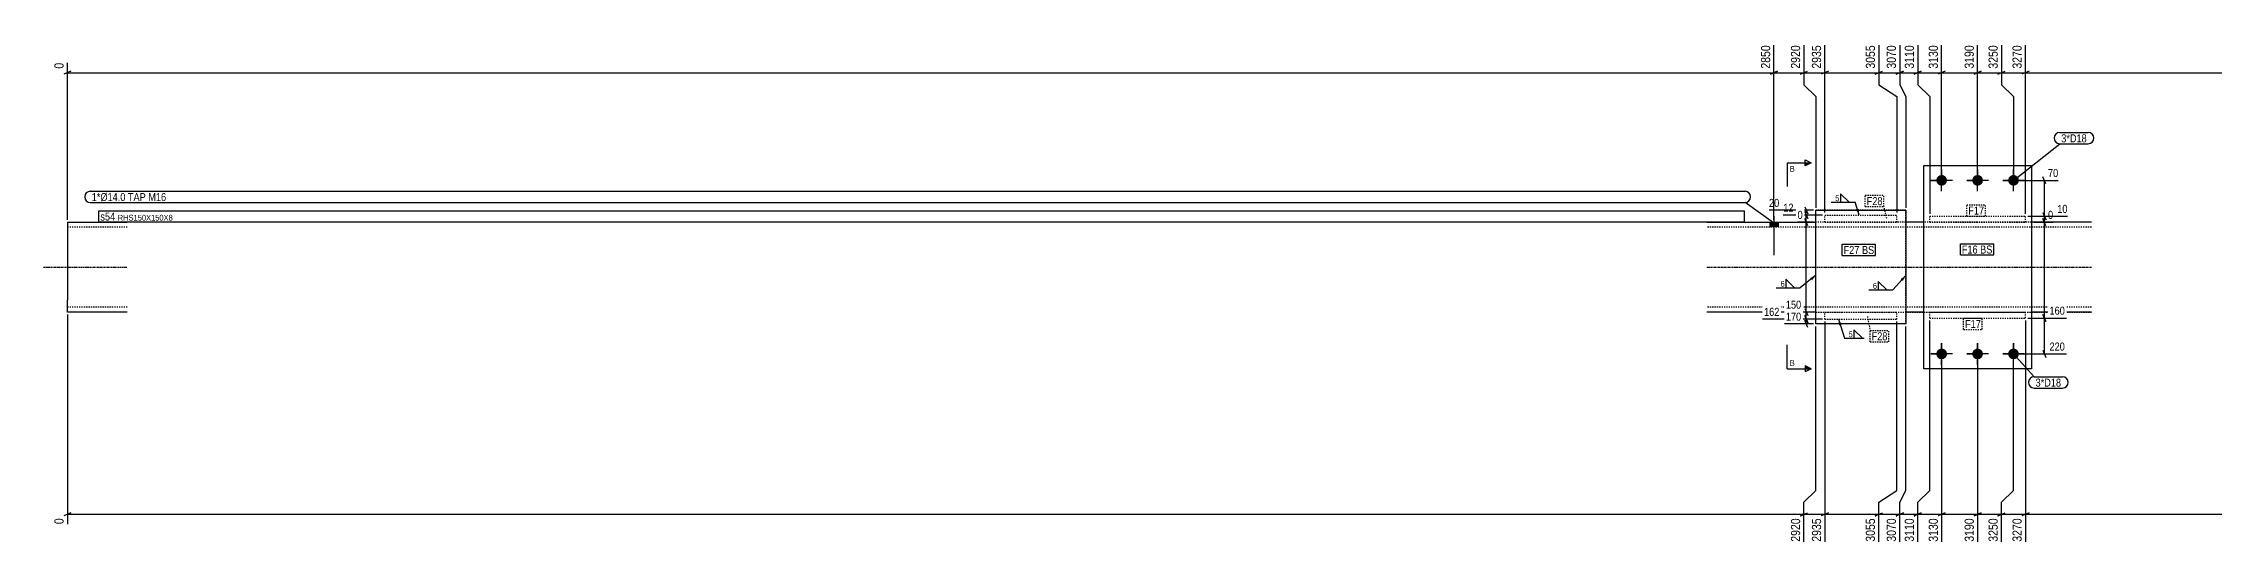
# Model space of a CAD drawing. Header units: millimetres. Extents: x 26 to 42810, y 6 to 1552.
# Drawn here: x 29876 to 33500, y 6 to 842 of the extents above; entities that cross this region are included whole.
import ezdxf

# ---------------------------------------------------------------- set-up
doc = ezdxf.new("R2010")
doc.units = ezdxf.units.MM
doc.linetypes.add('DXK_LINE_DOT2', pattern=[3.9198, 1.9599, -1.9599])
doc.linetypes.add('DXK_LINE_DOT3', pattern=[5.9187, 2.979, -0.9799, 0.9799, -0.9799])
for name, color, linetype in [('MÅLSÆTNING', 7, 'Continuous'), ('STÅL', 7, 'Continuous'), ('TEKST', 7, 'Continuous')]:
    doc.layers.add(name, color=color, linetype=linetype)
doc.styles.add('Arial', font='ARIAL.TTF', dxfattribs={"height": 0.2})
doc.styles.add('Arial Narrow', font='ARIALN.TTF', dxfattribs={"height": 0.2})

msp = doc.modelspace()

# ---------------------------------------------------------------- hatches: boundary and pattern name
at = {"layer": 'STÅL', "linetype": 'Continuous'}
for points in [[(33046, 604.3, -1), (33046, 622.3, -1)], [(33106, 604.3, -1), (33106, 622.3, -1)], [(33166, 604.3, -1), (33166, 622.3, -1)], [(32773, 543.3), (32759, 543.3), (32759, 535.3), (32773, 535.3)], [(33046, 314.3, -1), (33046, 332.3, -1)], [(33106, 314.3, -1), (33106, 332.3, -1)], [(33166, 314.3, -1), (33166, 332.3, -1)]]:
    msp.add_hatch(color=96, dxfattribs=at).paths.add_polyline_path(points)
at = {"layer": 'TEKST', "linetype": 'Continuous'}
for points in [[(32826.6, 450.3), (32836, 454.6), (32829.7, 446.4)], [(32826.6, 450.3), (32836, 454.6), (32829.7, 446.4)], [(32977.4, 448.4), (32986, 454.1), (32981.1, 445)], [(32977.4, 448.4), (32986, 454.1), (32981.1, 445)]]:
    msp.add_hatch(color=3, dxfattribs=at).paths.add_polyline_path(points)

# ---------------------------------------------------------------- linework, layer by layer
at = {"layer": 'MÅLSÆTNING', "color": 7, "linetype": 'Continuous'}
for p, q in [((32816, 838.9), (32816, 773.1)), ((32851, 559.3), (32851, 838.9)), ((32941, 838.9), (32941, 773.1)), ((32976, 838.9), (32976, 773.1)), ((33006, 838.9), (33006, 773.1)), ((33046, 617.3), (33046, 838.9)), ((33106, 617.3), (33106, 838.9)), ((33146, 838.9), (33146, 773.1)), ((33186, 557.3), (33186, 838.9)), ((33186, 557.3), (33186, 838.9)), ((29916, 547.3), (29916, 809.6)), ((29922, 795.5), (29910, 790.7)), ((29916, 793.1), (32766, 793.1)), ((32760, 790.7), (32772, 795.5)), ((32810, 790.7), (32822, 795.5)), ((32816, 773.1), (32836, 753.1)), ((32816, 773.1), (32836, 753.1)), ((32857, 795.5), (32845, 790.7)), ((32935, 790.7), (32947, 795.5)), ((32941, 773.1), (32971, 753.1)), ((32941, 773.1), (32971, 753.1)), ((32982, 795.5), (32970, 790.7)), ((32976, 773.1), (32986, 753.1)), ((32976, 773.1), (32986, 753.1)), ((33012, 795.5), (33000, 790.7)), ((33006, 773.1), (33026, 753.1)), ((33006, 773.1), (33026, 753.1)), ((33052, 795.5), (33040, 790.7)), ((33100, 790.7), (33112, 795.5)), ((33140, 790.7), (33152, 795.5)), ((33146, 793.1), (33186, 793.1)), ((33146, 773.1), (33166, 753.1)), ((33146, 773.1), (33166, 753.1)), ((33192, 795.5), (33180, 790.7)), ((33192, 795.5), (33180, 790.7)), ((33186, 793.1), (36939.5, 793.1)), ((32836, 753.1), (32836, 567.3)), ((32836, 753.1), (32836, 567.3)), ((32971, 753.1), (32971, 559.3)), ((32971, 753.1), (32971, 559.3)), ((32986, 753.1), (32986, 567.3)), ((32986, 753.1), (32986, 567.3)), ((33026, 753.1), (33026, 557.3)), ((33026, 753.1), (33026, 557.3)), ((33166, 753.1), (33166, 617.3)), ((33166, 753.1), (33166, 617.3)), ((33220, 607.3), (33215.2, 619.3)), ((33170, 613.3), (33240.7, 613.3)), ((32847, 555.3), (32781.5, 555.3)), ((32817.5, 561.3), (32822.3, 549.3)), ((32822.3, 537.3), (32817.5, 549.3)), ((32819.9, 555.3), (32819.9, 563.3)), ((32819.9, 543.3), (32819.9, 555.3)), ((33220, 537.3), (33215.2, 549.3)), ((32832, 543.3), (32805.4, 543.3)), ((33200, 543.3), (33232.1, 543.3)), ((32817.5, 399.3), (32822.3, 387.3)), ((29916, 389.3), (29916, 38.9)), ((32847, 381.3), (32746.9, 381.3)), ((32832, 393.3), (32783.3, 393.3)), ((32832, 373.3), (32783.3, 373.3)), ((32822.3, 375.3), (32817.5, 387.3)), ((32819.9, 381.3), (32819.9, 393.3)), ((32836, 95.4), (32836, 369.3)), ((32836, 95.4), (32836, 369.3)), ((32851, 377.3), (32851, 9.6)), ((32851, 377.3), (32851, 9.6)), ((32971, 95.4), (32971, 377.3)), ((32971, 95.4), (32971, 377.3)), ((32986, 95.4), (32986, 369.3)), ((32986, 95.4), (32986, 369.3)), ((33026, 95.4), (33026, 379.3)), ((33026, 95.4), (33026, 379.3)), ((33186, 379.3), (33186, 9.6)), ((33190, 383.3), (33254.3, 383.3)), ((33220, 377.3), (33215.2, 389.3)), ((33217.6, 323.3), (33217.6, 383.3)), ((33215.2, 329.3), (33220, 317.3)), ((33046, 319.3), (33046, 9.6)), ((33106, 319.3), (33106, 9.6)), ((33166, 95.4), (33166, 319.3)), ((33166, 95.4), (33166, 319.3)), ((33170, 323.3), (33254.3, 323.3)), ((32816, 75.4), (32836, 95.4)), ((32816, 75.4), (32836, 95.4)), ((32816, 9.6), (32816, 75.4)), ((32941, 75.4), (32971, 95.4)), ((32941, 75.4), (32971, 95.4)), ((32941, 9.6), (32941, 75.4)), ((32976, 75.4), (32986, 95.4)), ((32976, 75.4), (32986, 95.4)), ((32976, 9.6), (32976, 75.4)), ((33006, 75.4), (33026, 95.4)), ((33006, 75.4), (33026, 95.4)), ((33006, 9.6), (33006, 75.4)), ((33146, 75.4), (33166, 95.4)), ((33146, 75.4), (33166, 95.4)), ((33146, 9.6), (33146, 75.4)), ((29922, 57.8), (29910, 53)), ((29916, 55.4), (32816, 55.4)), ((32810, 53), (32822, 57.8)), ((32857, 57.8), (32845, 53)), ((32857, 57.8), (32845, 53)), ((32851, 55.4), (32941, 55.4)), ((32935, 53), (32947, 57.8)), ((32982, 57.8), (32970, 53)), ((33012, 57.8), (33000, 53)), ((33052, 57.8), (33040, 53)), ((33112, 57.8), (33100, 53)), ((33106, 55.4), (33146, 55.4)), ((33140, 53), (33152, 57.8)), ((33192, 57.8), (33180, 53))]:
    msp.add_line(p, q, dxfattribs=at)
at = {"layer": 'STÅL', "color": 7, "linetype": 'DXK_LINE_DOT2'}
for p, q in [((33016, 298.3), (33016, 638.3)), ((33016, 638.3), (33196, 638.3)), ((33196, 638.3), (33196, 298.3)), ((32986, 563.3), (32836, 563.3)), ((32836, 373.3), (32836, 563.3)), ((32851, 543.3), (32851, 555.3)), ((32851, 555.3), (32971, 555.3)), ((32971, 543.3), (32971, 555.3)), ((32986, 373.3), (32986, 563.3)), ((33026, 543.3), (33026, 553.3)), ((33026, 553.3), (33186, 553.3)), ((33186, 543.3), (33186, 553.3)), ((30016, 535.3), (29916, 535.3)), ((29916, 530.9), (29916, 523.3)), ((33296, 535.3), (32654, 535.3)), ((32986, 543.3), (32836, 543.3)), ((32851, 543.3), (32971, 543.3)), ((33196, 543.3), (33016, 543.3)), ((33026, 543.3), (33186, 543.3)), ((29916, 405.6), (29916, 413.3)), ((29916, 402.2), (29916, 405.6)), ((29916, 401.3), (29916, 402.2)), ((30016, 401.3), (29916, 401.3)), ((29916, 399.1), (29916, 401.3)), ((33296, 401.3), (32654, 401.3)), ((32836, 393.3), (33296, 393.3)), ((32986, 373.3), (32836, 373.3)), ((32851, 381.3), (32851, 393.3)), ((32851, 393.3), (32971, 393.3)), ((32851, 381.3), (32971, 381.3)), ((32971, 381.3), (32971, 393.3)), ((33026, 383.3), (33026, 393.3)), ((33026, 393.3), (33186, 393.3)), ((33026, 383.3), (33186, 383.3)), ((33186, 383.3), (33186, 393.3)), ((33196, 298.3), (33016, 298.3))]:
    msp.add_line(p, q, dxfattribs=at)
at = {"layer": 'STÅL', "color": 2, "linetype": 'Continuous'}
for p, q in [((33016, 298.3), (33016, 638.3)), ((33016, 638.3), (33196, 638.3)), ((33196, 638.3), (33196, 298.3)), ((32836, 373.3), (32836, 563.3)), ((32836, 563.3), (32986, 563.3)), ((32986, 563.3), (32986, 373.3)), ((29916, 543.3), (29916, 413.3)), ((29916, 543.3), (30016, 543.3)), ((32654, 543.3), (32836, 543.3)), ((33016, 543.3), (32986, 543.3)), ((33296, 543.3), (33196, 543.3)), ((29916, 399.1), (29916, 413.3)), ((29916, 393.3), (29916, 399.1)), ((30016, 393.3), (29916, 393.3)), ((32836, 393.3), (32654, 393.3)), ((32986, 373.3), (32836, 373.3)), ((33016, 393.3), (32986, 393.3)), ((33296, 393.3), (33196, 393.3)), ((33196, 298.3), (33016, 298.3))]:
    msp.add_line(p, q, dxfattribs=at)
at = {"layer": 'STÅL', "color": 96, "linetype": 'Continuous'}
for p, q in [((33046, 631.3), (33046, 619.3)), ((33046, 595.3), (33046, 631.3)), ((33106, 631.3), (33106, 619.3)), ((33106, 595.3), (33106, 631.3)), ((33166, 631.3), (33166, 619.3)), ((33166, 595.3), (33166, 631.3)), ((33028, 613.3), (33040, 613.3)), ((33064, 613.3), (33028, 613.3)), ((33046, 595.3), (33046, 607.3)), ((33064, 613.3), (33052, 613.3)), ((33088, 613.3), (33100, 613.3)), ((33124, 613.3), (33088, 613.3)), ((33106, 595.3), (33106, 607.3)), ((33124, 613.3), (33112, 613.3)), ((33148, 613.3), (33160, 613.3)), ((33184, 613.3), (33148, 613.3)), ((33166, 595.3), (33166, 607.3)), ((33184, 613.3), (33172, 613.3)), ((32766, 553.3), (32766, 488.3)), ((32759, 543.3), (32759, 535.3)), ((32773, 543.3), (32773, 535.3)), ((33046, 341.3), (33046, 329.3)), ((33046, 305.3), (33046, 341.3)), ((33106, 341.3), (33106, 329.3)), ((33106, 305.3), (33106, 341.3)), ((33166, 341.3), (33166, 329.3)), ((33166, 305.3), (33166, 341.3)), ((33028, 323.3), (33040, 323.3)), ((33064, 323.3), (33028, 323.3)), ((33046, 305.3), (33046, 317.3)), ((33064, 323.3), (33052, 323.3)), ((33088, 323.3), (33100, 323.3)), ((33124, 323.3), (33088, 323.3)), ((33106, 305.3), (33106, 317.3)), ((33124, 323.3), (33112, 323.3)), ((33148, 323.3), (33160, 323.3)), ((33184, 323.3), (33148, 323.3)), ((33166, 305.3), (33166, 317.3)), ((33184, 323.3), (33172, 323.3))]:
    msp.add_line(p, q, dxfattribs=at)
at = {"layer": 'STÅL', "color": 7, "linetype": 'DXK_LINE_DOT3'}
for p, q in [((29876, 468.3), (30016, 468.3)), ((32654, 468.3), (33296, 468.3))]:
    msp.add_line(p, q, dxfattribs=at)
at = {"layer": 'TEKST', "color": 3, "linetype": 'Continuous'}
msp.add_line((32986, 454.1), (32964.2, 430.3), dxfattribs=at)
msp.add_line((32986, 454.1), (32964.2, 430.3), dxfattribs=at)

# ---------------------------------------------------------------- wipeouts: each hides what was drawn before it
at = {"color": 0}
for points in [[(33288.3, 676.8), (33288.3, 690.8), (33245.7, 690.8), (33245.7, 676.8)], [(32715.2, 578.7), (32715.2, 592.7), (29956.7, 592.7), (29956.7, 578.7)], [(32908.7, 490.2), (32908.7, 504.2), (32882.2, 504.2), (32882.2, 490.2)], [(33106, 491), (33106, 505), (33079.6, 505), (33079.6, 491)], [(32783.7, 434.9), (32783.7, 446.5), (32776, 446.5), (32776, 434.9)], [(32938, 431.5), (32938, 443.1), (32930.3, 443.1), (32930.3, 431.5)]]:
    msp.add_wipeout(points, dxfattribs=at).dxf.layer = 'TEKST'
at = {"color": 0, "linetype": 'Continuous'}
for points in [[(32800.9, 627.8), (32800.9, 637.8), (32792, 637.8), (32792, 627.8)], [(32800.9, 303.4), (32800.9, 313.4), (32792, 313.4), (32792, 303.4)]]:
    msp.add_wipeout(points, dxfattribs=at).dxf.layer = 'TEKST'

# ---------------------------------------------------------------- next in the draw order: hatches: boundary and pattern name
at = {"layer": 'TEKST', "linetype": 'Continuous'}
for points in [[(32818, 637.8), (32818, 642.8), (32828, 642.8)], [(32818, 298.4), (32818, 303.4), (32828, 298.4)]]:
    msp.add_hatch(color=30, dxfattribs=at).paths.add_polyline_path(points)

# ---------------------------------------------------------------- next in the draw order: linework, layer by layer
at = {"layer": 'TEKST', "color": 7, "linetype": 'Continuous'}
for p, q in [((32788, 642.8), (32828, 642.8)), ((32788, 298.4), (32788, 338.4)), ((32788, 298.4), (32828, 298.4))]:
    msp.add_line(p, q, dxfattribs=at)
at = {"layer": 'TEKST', "color": 30, "linetype": 'Continuous'}
for p, q in [((32818, 637.8), (32818, 647.8)), ((32818, 647.8), (32828, 642.8)), ((32828, 642.8), (32818, 637.8)), ((32828, 298.4), (32818, 303.4)), ((32818, 303.4), (32818, 293.4)), ((32828, 298.4), (32818, 293.4))]:
    msp.add_line(p, q, dxfattribs=at)
at = {"layer": 'TEKST', "color": 3, "linetype": 'Continuous'}
for p, q in [((32954.3, 430.3), (32940.1, 444.5)), ((32940.1, 444.5), (32940.1, 430.3)), ((32924.1, 430.3), (32964.2, 430.3)), ((32940.1, 430.3), (32954.3, 430.3))]:
    msp.add_line(p, q, dxfattribs=at)

# ---------------------------------------------------------------- next in the draw order: texts
at = {"layer": 'TEKST', "color": 3, "linetype": 'Continuous', "style": 'Arial'}
for p in [(32792, 627.8), (32792, 303.4)]:
    msp.add_text('B', height=9.55, dxfattribs=at).set_placement(p)
at = {"layer": 'TEKST', "color": 3, "style": 'Arial Narrow'}
for p in [(32776.8, 435.7), (32931.1, 432.3)]:
    msp.add_text('6', height=9.54, dxfattribs=at).set_placement(p)

# ---------------------------------------------------------------- next in the draw order: wipeouts: each hides what was drawn before it
at = {"color": 0, "linetype": 'Continuous'}
for points in [[(33182.8, 842.1), (33160.4, 842.1), (33160.4, 796.7), (33182.8, 796.7)], [(29912.8, 812.8), (29890.4, 812.8), (29890.4, 796.7), (29912.8, 796.7)], [(32801.3, 558.1), (32801.3, 577.7), (32778.7, 577.7), (32778.7, 558.1)], [(32814.2, 396.1), (32814.2, 415.7), (32783, 415.7), (32783, 396.1)], [(33254.5, 386.1), (33254.5, 405.7), (33223.3, 405.7), (33223.3, 386.1)], [(33254.5, 326.1), (33254.5, 345.7), (33223.3, 345.7), (33223.3, 326.1)], [(29912.8, 51.8), (29890.4, 51.8), (29890.4, 35.6), (29912.8, 35.6)], [(32812.8, 51.8), (32790.4, 51.8), (32790.4, 6.4), (32812.8, 6.4)], [(32937.8, 51.8), (32915.4, 51.8), (32915.4, 6.4), (32937.8, 6.4)], [(33142.8, 51.8), (33120.4, 51.8), (33120.4, 6.4), (33142.8, 6.4)]]:
    msp.add_wipeout(points, dxfattribs=at).dxf.layer = 'MÅLSÆTNING'
at = {"color": 0}
for points in [[(33288.3, 676.8), (33288.3, 690.8), (33245.7, 690.8), (33245.7, 676.8)], [(32715.2, 578.7), (32715.2, 592.7), (29956.7, 592.7), (29956.7, 578.7)], [(32947.2, 571.9), (32947.2, 585.9), (32920.8, 585.9), (32920.8, 571.9)], [(33116.8, 556.1), (33116.8, 570.1), (33090.4, 570.1), (33090.4, 556.1)], [(32908.7, 490.2), (32908.7, 504.2), (32882.2, 504.2), (32882.2, 490.2)], [(33106, 491), (33106, 505), (33079.6, 505), (33079.6, 491)], [(33111.5, 366.6), (33111.5, 380.6), (33085.1, 380.6), (33085.1, 366.6)], [(32897.5, 350.6), (32897.5, 362.2), (32889.8, 362.2), (32889.8, 350.6)]]:
    msp.add_wipeout(points, dxfattribs=at).dxf.layer = 'TEKST'

# ---------------------------------------------------------------- next in the draw order: hatches: boundary and pattern name
at = {"layer": 'TEKST', "linetype": 'Continuous'}
msp.add_hatch(color=3, dxfattribs=at).paths.add_polyline_path([(32874.4, 371), (32873.9, 381.3), (32879.2, 372.4)])
msp.add_hatch(color=3, dxfattribs=at).paths.add_polyline_path([(32874.4, 371), (32873.9, 381.3), (32879.2, 372.4)])

# ---------------------------------------------------------------- next in the draw order: linework, layer by layer
at = {"layer": 'MÅLSÆTNING', "color": 7, "linetype": 'Continuous'}
for p, q in [((33146, 838.9), (33146, 773.1)), ((33140, 790.7), (33152, 795.5)), ((32832, 563.3), (32757.7, 563.3)), ((32847, 555.3), (32781.5, 555.3)), ((32817.5, 569.3), (32822.3, 557.3)), ((32822.3, 549.3), (32817.5, 561.3)), ((32822.3, 537.3), (32817.5, 549.3)), ((32832, 543.3), (32805.4, 543.3)), ((32819.9, 393.3), (32819.9, 543.3)), ((33217.6, 383.3), (33217.6, 543.3)), ((32817.5, 399.3), (32822.3, 387.3)), ((32847, 381.3), (32746.9, 381.3)), ((32832, 393.3), (32783.3, 393.3)), ((32817.5, 387.3), (32822.3, 375.3)), ((32822.3, 367.3), (32817.5, 379.3)), ((32819.9, 373.3), (32819.9, 381.3)), ((33190, 383.3), (33254.3, 383.3)), ((33215.2, 389.3), (33220, 377.3)), ((33106, 319.3), (33106, 9.6)), ((32816, 9.6), (32816, 75.4)), ((32941, 9.6), (32941, 75.4)), ((33146, 9.6), (33146, 75.4)), ((32810, 53), (32822, 57.8)), ((32816, 55.4), (32851, 55.4)), ((32935, 53), (32947, 57.8)), ((32941, 55.4), (32976, 55.4)), ((33100, 53), (33112, 57.8)), ((33140, 53), (33152, 57.8)), ((33146, 55.4), (33186, 55.4))]:
    msp.add_line(p, q, dxfattribs=at)
at = {"layer": 'TEKST', "color": 7, "linetype": 'Continuous'}
for p, q in [((33243.3, 693.2), (33290.7, 693.2)), ((33243.3, 674.4), (33290.7, 674.4)), ((29954.3, 595.1), (32717.6, 595.1)), ((29954.3, 576.3), (32717.6, 576.3)), ((33077.2, 488.6), (33077.2, 507.4)), ((32879.8, 487.8), (32879.8, 506.6))]:
    msp.add_line(p, q, dxfattribs=at)
at = {"layer": 'TEKST', "color": 3, "linetype": 'Continuous'}
for p, q in [((32800, 433.7), (32785.7, 448)), ((32785.7, 448), (32785.7, 433.7)), ((32836, 454.6), (32809.9, 433.7)), ((32836, 454.6), (32809.9, 433.7)), ((32769.8, 433.7), (32809.9, 433.7)), ((32785.7, 433.7), (32800, 433.7)), ((32873.9, 381.3), (32883.6, 349.4)), ((32873.9, 381.3), (32883.6, 349.4)), ((32913.8, 349.4), (32899.6, 363.7)), ((32899.6, 363.7), (32899.6, 349.4)), ((32883.6, 349.4), (32916.7, 349.4)), ((32899.6, 349.4), (32913.8, 349.4))]:
    msp.add_line(p, q, dxfattribs=at)
at = {"layer": 'TEKST', "color": 7, "linetype": 'Continuous'}
for centre, start, end in [((33243.3, 683.8), 90, 270), ((33290.7, 683.8), 270, 90), ((29954.3, 585.7), 90, 270), ((32717.6, 585.7), 270, 90)]:
    msp.add_arc(centre, 9.4, start, end, dxfattribs=at)

# ---------------------------------------------------------------- next in the draw order: texts
at = {"layer": 'MÅLSÆTNING', "color": 3, "linetype": 'Continuous', "style": 'Arial Narrow'}
for s, height, p in [('3270', 15.27, (33179.6, 799.9)), ('0', 15.3, (29909.6, 799.9)), ('0', 15.3, (29909.6, 38.9)), ('2920', 15.27, (32809.6, 9.6)), ('3055', 15.27, (32934.6, 9.6)), ('3250', 15.27, (33139.6, 9.6))]:
    msp.add_text(s, height=height, rotation=90.0002, dxfattribs=at).set_placement(p)
for s, p in [('12', (32781.5, 560.9)), ('150', (32785.8, 398.9)), ('160', (33226.1, 388.9)), ('220', (33226.1, 328.9))]:
    msp.add_text(s, height=13.36, dxfattribs=at).set_placement(p)
at = {"layer": 'TEKST', "color": 3, "style": 'Arial Narrow'}
for s, height, p in [('3*D18', 13.36, (33245.7, 676.8)), ('1*Ø14.0 TAP M16', 13.362, (29956.7, 578.7)), ('5', 9.54, (32890.6, 351.4))]:
    msp.add_text(s, height=height, dxfattribs=at).set_placement(p)

# ---------------------------------------------------------------- next in the draw order: wipeouts: each hides what was drawn before it
at = {"color": 0}
for points in [[(32947.2, 571.9), (32947.2, 585.9), (32920.8, 585.9), (32920.8, 571.9)], [(33116.8, 556.1), (33116.8, 570.1), (33090.4, 570.1), (33090.4, 556.1)], [(32933.3, 490.2), (32933.3, 504.2), (32912.9, 504.2), (32912.9, 490.2)], [(33130.6, 491), (33130.6, 505), (33110.2, 505), (33110.2, 491)], [(33111.5, 366.6), (33111.5, 380.6), (33085.1, 380.6), (33085.1, 366.6)]]:
    msp.add_wipeout(points, dxfattribs=at).dxf.layer = 'TEKST'

# ---------------------------------------------------------------- next in the draw order: hatches: boundary and pattern name
at = {"layer": 'TEKST', "linetype": 'Continuous'}
msp.add_hatch(color=3, dxfattribs=at).paths.add_polyline_path([(32907.7, 565.6), (32908.5, 555.3), (32902.9, 564)])
msp.add_hatch(color=3, dxfattribs=at).paths.add_polyline_path([(32907.7, 565.6), (32908.5, 555.3), (32902.9, 564)])

# ---------------------------------------------------------------- next in the draw order: linework, layer by layer
at = {"layer": 'TEKST', "color": 7, "linetype": 'DXK_LINE_DOT2'}
for p, q in [((32918.4, 588.3), (32949.6, 588.3)), ((32918.4, 569.5), (32918.4, 588.3)), ((32949.6, 569.5), (32949.6, 588.3)), ((32918.4, 569.5), (32949.6, 569.5)), ((32954.4, 549.4), (32949.6, 569.5)), ((33088, 572.5), (33119.2, 572.5)), ((33088, 553.7), (33088, 572.5)), ((33088, 553.7), (33119.2, 553.7)), ((33119.2, 553.7), (33119.2, 572.5)), ((33082.5, 383.3), (33082.7, 383)), ((33082.7, 383), (33113.9, 383)), ((33082.7, 364.2), (33082.7, 383)), ((33082.7, 364.2), (33113.9, 364.2)), ((33113.9, 364.2), (33113.9, 383))]:
    msp.add_line(p, q, dxfattribs=at)
at = {"layer": 'TEKST', "color": 3, "linetype": 'Continuous'}
msp.add_line((32908.5, 555.3), (32901.3, 576.6), dxfattribs=at)
msp.add_line((32908.5, 555.3), (32901.3, 576.6), dxfattribs=at)

# ---------------------------------------------------------------- next in the draw order: texts
at = {"layer": 'TEKST', "color": 3, "style": 'Arial Narrow'}
for s, p in [('F28', (32920.8, 571.9)), ('F17', (33090.4, 556.1)), ('F17', (33085.1, 366.6))]:
    msp.add_text(s, height=13.36, dxfattribs=at).set_placement(p)

# ---------------------------------------------------------------- next in the draw order: wipeouts: each hides what was drawn before it
at = {"color": 0, "linetype": 'Continuous'}
for points in [[(32777.5, 566.1), (32777.5, 585.7), (32754.9, 585.7), (32754.9, 566.1)], [(32816.7, 546.1), (32816.7, 565.7), (32802.6, 565.7), (32802.6, 546.1)], [(33234.9, 546.1), (33234.9, 565.7), (33220.8, 565.7), (33220.8, 546.1)], [(32777.8, 384.1), (32777.8, 403.7), (32746.6, 403.7), (32746.6, 384.1)], [(32847.8, 51.8), (32825.4, 51.8), (32825.4, 6.4), (32847.8, 6.4)], [(32972.8, 51.8), (32950.4, 51.8), (32950.4, 6.4), (32972.8, 6.4)], [(33182.8, 51.8), (33160.4, 51.8), (33160.4, 6.4), (33182.8, 6.4)]]:
    msp.add_wipeout(points, dxfattribs=at).dxf.layer = 'MÅLSÆTNING'
at = {"color": 0}
for points in [[(29995.9, 546.1), (29995.9, 560.1), (29971.1, 560.1), (29971.1, 546.1)], [(32933.3, 490.2), (32933.3, 504.2), (32912.9, 504.2), (32912.9, 490.2)], [(33130.6, 491), (33130.6, 505), (33110.2, 505), (33110.2, 491)], [(32955.4, 346.1), (32955.4, 360.1), (32929, 360.1), (32929, 346.1)]]:
    msp.add_wipeout(points, dxfattribs=at).dxf.layer = 'TEKST'

# ---------------------------------------------------------------- next in the draw order: linework, layer by layer
at = {"layer": 'MÅLSÆTNING', "color": 7, "linetype": 'Continuous'}
for p, q in [((32766, 547.3), (32766, 838.9)), ((33217.6, 553.3), (33217.6, 613.3)), ((33190, 553.3), (33256.1, 553.3)), ((33215.2, 559.3), (33220, 547.3)), ((33220, 537.3), (33215.2, 549.3)), ((33217.6, 543.3), (33217.6, 553.3)), ((33200, 543.3), (33232.1, 543.3)), ((33186, 379.3), (33186, 9.6)), ((32976, 9.6), (32976, 75.4)), ((32970, 53), (32982, 57.8)), ((32976, 55.4), (33006, 55.4)), ((33192, 57.8), (33180, 53)), ((33186, 55.4), (36871, 55.4))]:
    msp.add_line(p, q, dxfattribs=at)
at = {"layer": 'TEKST', "color": 7, "linetype": 'Continuous'}
for p, q in [((32788, 642.8), (32788, 602.8)), ((32765.2, 542.3), (32717.6, 576.3)), ((33077.2, 507.4), (33133, 507.4)), ((33133, 488.6), (33133, 507.4)), ((32879.8, 506.6), (32935.7, 506.6)), ((32879.8, 487.8), (32935.7, 487.8)), ((32935.7, 487.8), (32935.7, 506.6)), ((33077.2, 488.6), (33133, 488.6))]:
    msp.add_line(p, q, dxfattribs=at)

# ---------------------------------------------------------------- next in the draw order: texts
at = {"layer": 'MÅLSÆTNING', "color": 3, "linetype": 'Continuous', "style": 'Arial Narrow'}
for s, height, p in [('20', 13.36, (32757.7, 568.9)), ('0', 13.4, (32805.4, 548.9)), ('0', 13.4, (33223.6, 548.9))]:
    msp.add_text(s, height=height, dxfattribs=at).set_placement(p)
for s, p in [('2935', (32844.6, 9.6)), ('3070', (32969.6, 9.6)), ('3270', (33179.6, 9.6))]:
    msp.add_text(s, height=15.27, rotation=90.0002, dxfattribs=at).set_placement(p)
at = {"layer": 'TEKST', "color": 3, "style": 'Arial Narrow'}
for s, p in [('F27', (32882.2, 490.2)), ('BS', (32912.9, 490.2)), ('F16', (33079.6, 491)), ('BS', (33110.2, 491))]:
    msp.add_text(s, height=13.36, dxfattribs=at).set_placement(p)

# ---------------------------------------------------------------- next in the draw order: wipeouts: each hides what was drawn before it
at = {"color": 0, "linetype": 'Continuous'}
msp.add_wipeout([(32814.2, 376.1), (32814.2, 395.7), (32783, 395.7), (32783, 376.1)], dxfattribs=at).dxf.layer = 'MÅLSÆTNING'
at = {"color": 0}
for points in [[(29995.9, 546.1), (29995.9, 560.1), (29971.1, 560.1), (29971.1, 546.1)], [(32955.4, 346.1), (32955.4, 360.1), (32929, 360.1), (32929, 346.1)]]:
    msp.add_wipeout(points, dxfattribs=at).dxf.layer = 'TEKST'

# ---------------------------------------------------------------- next in the draw order: linework, layer by layer
at = {"layer": 'TEKST', "color": 7, "linetype": 'Continuous'}
msp.add_line((29968.7, 543.7), (29968.7, 562.5), dxfattribs=at)
at = {"layer": 'TEKST', "color": 7, "linetype": 'DXK_LINE_DOT2'}
for p, q in [((32921.9, 386), (32926.6, 362.5)), ((32926.6, 362.5), (32957.8, 362.5)), ((32926.6, 343.7), (32926.6, 362.5)), ((32957.8, 343.7), (32957.8, 362.5)), ((32926.6, 343.7), (32957.8, 343.7))]:
    msp.add_line(p, q, dxfattribs=at)

# ---------------------------------------------------------------- next in the draw order: texts
at = {"layer": 'MÅLSÆTNING', "color": 3, "linetype": 'Continuous', "style": 'Arial Narrow'}
for s, p in [('162', (32749.4, 386.9)), ('170', (32785.8, 378.9))]:
    msp.add_text(s, height=13.36, dxfattribs=at).set_placement(p)
at = {"layer": 'TEKST', "color": 3, "style": 'Arial Narrow'}
msp.add_text('F28', height=13.36, dxfattribs=at).set_placement((32929, 346.1))

# ---------------------------------------------------------------- next in the draw order: wipeouts: each hides what was drawn before it
at = {"color": 0, "linetype": 'Continuous'}
for points in [[(32762.8, 842.1), (32740.4, 842.1), (32740.4, 796.7), (32762.8, 796.7)], [(33243.5, 616.1), (33243.5, 635.7), (33220.8, 635.7), (33220.8, 616.1)], [(33258.9, 556.1), (33258.9, 575.7), (33236.2, 575.7), (33236.2, 556.1)], [(33002.8, 51.8), (32980.4, 51.8), (32980.4, 6.4), (33002.8, 6.4)]]:
    msp.add_wipeout(points, dxfattribs=at).dxf.layer = 'MÅLSÆTNING'
at = {"color": 0}
for points in [[(32714.5, 546.1), (32714.5, 556.1), (30000.1, 556.1), (30000.1, 546.1)], [(33245.4, 268.7), (33245.4, 282.7), (33202.8, 282.7), (33202.8, 268.7)]]:
    msp.add_wipeout(points, dxfattribs=at).dxf.layer = 'TEKST'

# ---------------------------------------------------------------- next in the draw order: linework, layer by layer
at = {"layer": 'MÅLSÆTNING', "color": 7, "linetype": 'Continuous'}
for p, q in [((32766, 547.3), (32766, 838.9)), ((32772, 795.5), (32760, 790.7)), ((32766, 793.1), (32816, 793.1)), ((33190, 553.3), (33256.1, 553.3)), ((33215.2, 559.3), (33220, 547.3)), ((33006, 9.6), (33006, 75.4)), ((33000, 53), (33012, 57.8)), ((33006, 55.4), (33046, 55.4))]:
    msp.add_line(p, q, dxfattribs=at)
at = {"layer": 'TEKST', "color": 7, "linetype": 'Continuous'}
msp.add_line((33166, 613.3), (33243.3, 674.4), dxfattribs=at)

# ---------------------------------------------------------------- next in the draw order: texts
at = {"layer": 'MÅLSÆTNING', "color": 3, "linetype": 'Continuous', "style": 'Arial Narrow'}
for s, p in [('2850', (32759.6, 799.9)), ('3110', (32999.6, 9.6))]:
    msp.add_text(s, height=15.27, rotation=90.0002, dxfattribs=at).set_placement(p)
for s, p in [('70', (33223.6, 618.9)), ('10', (33239, 558.9))]:
    msp.add_text(s, height=13.36, dxfattribs=at).set_placement(p)

# ---------------------------------------------------------------- next in the draw order: wipeouts: each hides what was drawn before it
at = {"color": 0}
for points in [[(32714.5, 546.1), (32714.5, 556.1), (30000.1, 556.1), (30000.1, 546.1)], [(33245.4, 268.7), (33245.4, 282.7), (33202.8, 282.7), (33202.8, 268.7)]]:
    msp.add_wipeout(points, dxfattribs=at).dxf.layer = 'TEKST'

# ---------------------------------------------------------------- next in the draw order: linework, layer by layer
at = {"layer": 'TEKST', "color": 7, "linetype": 'Continuous'}
for p, q in [((29968.7, 562.5), (32716.9, 562.5)), ((29968.7, 543.7), (32716.9, 543.7)), ((32716.9, 543.7), (32716.9, 562.5)), ((33166, 323.3), (33200.4, 285.1)), ((33200.4, 285.1), (33247.8, 285.1)), ((33200.4, 266.3), (33247.8, 266.3))]:
    msp.add_line(p, q, dxfattribs=at)
for centre, start, end in [((33200.4, 275.7), 90, 270), ((33247.8, 275.7), 270, 90)]:
    msp.add_arc(centre, 9.4, start, end, dxfattribs=at)

# ---------------------------------------------------------------- next in the draw order: texts
at = {"layer": 'TEKST', "color": 3, "style": 'Arial Narrow'}
for s, height, p in [('s54', 13.36, (29971.1, 546.1)), ('RHS150X150X8', 9.544, (30000.1, 546.1)), ('3*D18', 13.36, (33202.8, 268.7))]:
    msp.add_text(s, height=height, dxfattribs=at).set_placement(p)

# ---------------------------------------------------------------- next in the draw order: wipeouts: each hides what was drawn before it
at = {"color": 0, "linetype": 'Continuous'}
for points in [[(32812.8, 842.1), (32790.4, 842.1), (32790.4, 796.7), (32812.8, 796.7)], [(33042.8, 51.8), (33020.4, 51.8), (33020.4, 6.4), (33042.8, 6.4)]]:
    msp.add_wipeout(points, dxfattribs=at).dxf.layer = 'MÅLSÆTNING'

# ---------------------------------------------------------------- next in the draw order: linework, layer by layer
at = {"layer": 'MÅLSÆTNING', "color": 7, "linetype": 'Continuous'}
for p, q in [((32816, 838.9), (32816, 773.1)), ((32810, 790.7), (32822, 795.5)), ((32816, 793.1), (32851, 793.1)), ((33046, 319.3), (33046, 9.6)), ((33052, 57.8), (33040, 53)), ((33046, 55.4), (33106, 55.4))]:
    msp.add_line(p, q, dxfattribs=at)

# ---------------------------------------------------------------- next in the draw order: texts
at = {"layer": 'MÅLSÆTNING', "color": 3, "linetype": 'Continuous', "style": 'Arial Narrow'}
for s, p in [('2920', (32809.6, 799.9)), ('3130', (33039.6, 9.6))]:
    msp.add_text(s, height=15.27, rotation=90.0002, dxfattribs=at).set_placement(p)

# ---------------------------------------------------------------- next in the draw order: wipeouts: each hides what was drawn before it
at = {"color": 0, "linetype": 'Continuous'}
for points in [[(32847.8, 842.1), (32825.4, 842.1), (32825.4, 796.7), (32847.8, 796.7)], [(33102.8, 51.8), (33080.4, 51.8), (33080.4, 6.4), (33102.8, 6.4)]]:
    msp.add_wipeout(points, dxfattribs=at).dxf.layer = 'MÅLSÆTNING'

# ---------------------------------------------------------------- next in the draw order: linework, layer by layer
at = {"layer": 'MÅLSÆTNING', "color": 7, "linetype": 'Continuous'}
for p, q in [((32851, 559.3), (32851, 838.9)), ((32857, 795.5), (32845, 790.7)), ((32851, 793.1), (32941, 793.1))]:
    msp.add_line(p, q, dxfattribs=at)

# ---------------------------------------------------------------- next in the draw order: texts
at = {"layer": 'MÅLSÆTNING', "color": 3, "linetype": 'Continuous', "style": 'Arial Narrow'}
for s, p in [('2935', (32844.6, 799.9)), ('3190', (33099.6, 9.6))]:
    msp.add_text(s, height=15.27, rotation=90.0002, dxfattribs=at).set_placement(p)

# ---------------------------------------------------------------- next in the draw order: wipeouts: each hides what was drawn before it
at = {"color": 0, "linetype": 'Continuous'}
msp.add_wipeout([(32937.8, 842.1), (32915.4, 842.1), (32915.4, 796.7), (32937.8, 796.7)], dxfattribs=at).dxf.layer = 'MÅLSÆTNING'
at = {"color": 0}
msp.add_wipeout([(32875.1, 577.8), (32875.1, 589.4), (32867.5, 589.4), (32867.5, 577.8)], dxfattribs=at).dxf.layer = 'TEKST'

# ---------------------------------------------------------------- next in the draw order: linework, layer by layer
at = {"layer": 'MÅLSÆTNING', "color": 7, "linetype": 'Continuous'}
for p, q in [((32941, 838.9), (32941, 773.1)), ((32935, 790.7), (32947, 795.5)), ((32941, 793.1), (32976, 793.1))]:
    msp.add_line(p, q, dxfattribs=at)
at = {"layer": 'TEKST', "color": 3, "linetype": 'Continuous'}
for p, q in [((32891.5, 576.6), (32877.2, 590.9)), ((32877.2, 590.9), (32877.2, 576.6)), ((32861.3, 576.6), (32901.3, 576.6)), ((32877.2, 576.6), (32891.5, 576.6))]:
    msp.add_line(p, q, dxfattribs=at)

# ---------------------------------------------------------------- next in the draw order: texts
at = {"layer": 'MÅLSÆTNING', "color": 3, "linetype": 'Continuous', "style": 'Arial Narrow'}
msp.add_text('3055', height=15.27, rotation=90.0002, dxfattribs=at).set_placement((32934.6, 799.9))
at = {"layer": 'TEKST', "color": 3, "style": 'Arial Narrow'}
msp.add_text('5', height=9.54, dxfattribs=at).set_placement((32868.3, 578.6))

# ---------------------------------------------------------------- next in the draw order: wipeouts: each hides what was drawn before it
at = {"color": 0, "linetype": 'Continuous'}
msp.add_wipeout([(32972.8, 842.1), (32950.4, 842.1), (32950.4, 796.7), (32972.8, 796.7)], dxfattribs=at).dxf.layer = 'MÅLSÆTNING'

# ---------------------------------------------------------------- next in the draw order: linework, layer by layer
at = {"layer": 'MÅLSÆTNING', "color": 7, "linetype": 'Continuous'}
for p, q in [((32976, 838.9), (32976, 773.1)), ((32970, 790.7), (32982, 795.5)), ((32976, 793.1), (33006, 793.1))]:
    msp.add_line(p, q, dxfattribs=at)

# ---------------------------------------------------------------- next in the draw order: texts
at = {"layer": 'MÅLSÆTNING', "color": 3, "linetype": 'Continuous', "style": 'Arial Narrow'}
msp.add_text('3070', height=15.27, rotation=90.0002, dxfattribs=at).set_placement((32969.6, 799.9))

# ---------------------------------------------------------------- next in the draw order: wipeouts: each hides what was drawn before it
at = {"color": 0, "linetype": 'Continuous'}
msp.add_wipeout([(33002.8, 842.1), (32980.4, 842.1), (32980.4, 796.7), (33002.8, 796.7)], dxfattribs=at).dxf.layer = 'MÅLSÆTNING'

# ---------------------------------------------------------------- next in the draw order: linework, layer by layer
at = {"layer": 'MÅLSÆTNING', "color": 7, "linetype": 'Continuous'}
for p, q in [((33006, 838.9), (33006, 773.1)), ((33000, 790.7), (33012, 795.5)), ((33006, 793.1), (33046, 793.1))]:
    msp.add_line(p, q, dxfattribs=at)

# ---------------------------------------------------------------- next in the draw order: texts
at = {"layer": 'MÅLSÆTNING', "color": 3, "linetype": 'Continuous', "style": 'Arial Narrow'}
msp.add_text('3110', height=15.27, rotation=90.0002, dxfattribs=at).set_placement((32999.6, 799.9))

# ---------------------------------------------------------------- next in the draw order: wipeouts: each hides what was drawn before it
at = {"color": 0, "linetype": 'Continuous'}
msp.add_wipeout([(33042.8, 842.1), (33020.4, 842.1), (33020.4, 796.7), (33042.8, 796.7)], dxfattribs=at).dxf.layer = 'MÅLSÆTNING'

# ---------------------------------------------------------------- next in the draw order: linework, layer by layer
at = {"layer": 'MÅLSÆTNING', "color": 7, "linetype": 'Continuous'}
for p, q in [((33046, 617.3), (33046, 838.9)), ((33052, 795.5), (33040, 790.7)), ((33046, 793.1), (33106, 793.1))]:
    msp.add_line(p, q, dxfattribs=at)

# ---------------------------------------------------------------- next in the draw order: texts
at = {"layer": 'MÅLSÆTNING', "color": 3, "linetype": 'Continuous', "style": 'Arial Narrow'}
msp.add_text('3130', height=15.27, rotation=90.0002, dxfattribs=at).set_placement((33039.6, 799.9))

# ---------------------------------------------------------------- next in the draw order: wipeouts: each hides what was drawn before it
at = {"color": 0, "linetype": 'Continuous'}
msp.add_wipeout([(33102.8, 842.1), (33080.4, 842.1), (33080.4, 796.7), (33102.8, 796.7)], dxfattribs=at).dxf.layer = 'MÅLSÆTNING'

# ---------------------------------------------------------------- next in the draw order: linework, layer by layer
at = {"layer": 'MÅLSÆTNING', "color": 7, "linetype": 'Continuous'}
for p, q in [((33106, 617.3), (33106, 838.9)), ((33112, 795.5), (33100, 790.7)), ((33106, 793.1), (33146, 793.1))]:
    msp.add_line(p, q, dxfattribs=at)

# ---------------------------------------------------------------- next in the draw order: texts
at = {"layer": 'MÅLSÆTNING', "color": 3, "linetype": 'Continuous', "style": 'Arial Narrow'}
msp.add_text('3190', height=15.27, rotation=90.0002, dxfattribs=at).set_placement((33099.6, 799.9))

# ---------------------------------------------------------------- next in the draw order: wipeouts: each hides what was drawn before it
at = {"color": 0, "linetype": 'Continuous'}
msp.add_wipeout([(33142.8, 842.1), (33120.4, 842.1), (33120.4, 796.7), (33142.8, 796.7)], dxfattribs=at).dxf.layer = 'MÅLSÆTNING'

# ---------------------------------------------------------------- next in the draw order: texts
at = {"layer": 'MÅLSÆTNING', "color": 3, "linetype": 'Continuous', "style": 'Arial Narrow'}
msp.add_text('3250', height=15.27, rotation=90.0002, dxfattribs=at).set_placement((33139.6, 799.9))

doc.saveas('drawing.dxf')
